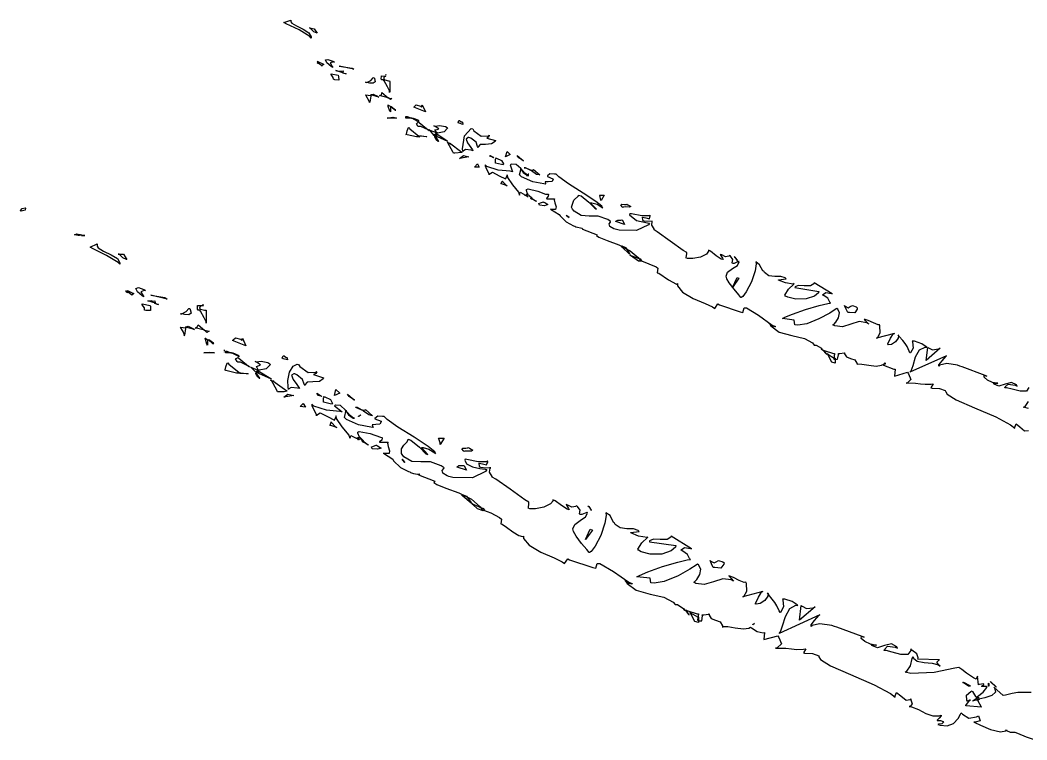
# Model space of a CAD drawing. Extents: x 51 to 306, y 22 to 311.
# Drawn here: x 82.2 to 127.86, y 55.28 to 87.95 of the extents above; entities that cross this region are included whole.
import ezdxf

# ---------------------------------------------------------------- set-up
doc = ezdxf.new("R2010")
doc.units = 0
doc.header["$MEASUREMENT"] = 0

msp = doc.modelspace()

# ---------------------------------------------------------------- linework, layer by layer
at = {"color": 7}
for points in [[(94.4742, 87.8777), (94.5212, 87.817), (94.7265, 87.6833), (95.0376, 87.5344), (95.2969, 87.3718), (95.3946, 87.1926), (95.3904, 87.1361), (95.3368, 87.2077), (94.8531, 87.5026), (94.2619, 87.781), (94.1557, 87.8417), (94.4742, 87.9479), (94.4742, 87.8777)], [(95.5326, 87.5591), (95.673, 87.3485), (95.673, 87.3485), (95.5227, 87.4187), (95.3463, 87.5866), (95.3202, 87.5951), (95.5326, 87.5591)], [(95.709, 86.0076), (95.709, 86.0076), (95.6691, 85.9952), (95.7033, 86.0118), (95.709, 86.0076)], [(95.8854, 85.8654), (95.8674, 85.8834), (95.7171, 85.9991), (95.709, 86.0076), (95.709, 86.0076), (95.6814, 86.0697), (95.673, 86.0778), (95.7337, 86.0474), (95.9196, 85.9607), (95.9778, 85.9331), (95.9347, 85.9247), (95.8882, 85.882), (95.8854, 85.8654)], [(96.4487, 86.0418), (96.4036, 86.0531), (96.2547, 86.0118), (96.351, 85.8393), (96.3785, 85.7952), (96.3069, 85.8421), (96.1111, 86.009), (96.0438, 86.1441), (96.1595, 86.1674), (96.3799, 86.082), (96.4487, 86.0418)], [(97.2605, 85.761), (97.3307, 85.725), (96.6611, 85.8654), (97.2605, 85.761)], [(96.6251, 85.4424), (96.6417, 85.3916), (96.6516, 85.2234), (96.4653, 85.2413), (96.4145, 85.266), (96.4145, 85.266), (96.4008, 85.3504), (96.3083, 85.4728), (96.3083, 85.5126), (96.6251, 85.4424)], [(96.6971, 85.6188), (96.7285, 85.6354), (96.8456, 85.6506), (96.8375, 85.5747), (96.8375, 85.5486), (96.5207, 85.6548), (96.5549, 85.6463), (96.6872, 85.6368), (96.6971, 85.6188), (96.6971, 85.6188)], [(96.8375, 85.5486), (96.9779, 85.5126), (96.9518, 85.5045), (96.8375, 85.5377), (96.8375, 85.5486)], [(98.6716, 85.2318), (98.6014, 85.2318), (98.5781, 85.2646), (98.5834, 85.4135), (98.728, 85.4082), (98.7778, 85.4082), (98.7683, 85.3916), (98.6882, 85.3641), (98.6938, 85.284), (98.7076, 85.266), (98.7337, 85.2399), (98.8991, 85.1958), (98.9542, 85.1958), (98.9623, 85.1436), (98.9623, 84.7108), (98.9542, 84.6667), (98.9542, 84.7316), (98.866, 84.9231), (98.7062, 85.1877), (98.6716, 85.2318)], [(98.7778, 85.4784), (98.7806, 85.477), (98.7778, 85.4424), (98.7778, 85.4424), (98.7778, 85.4424), (98.782, 85.4742), (98.7778, 85.4784)], [(98.2486, 85.3362), (98.2719, 85.2964), (98.3065, 85.1503), (98.2126, 85.0858), (98.0391, 85.0939), (97.904, 85.1186), (97.8599, 85.1256), (97.9181, 85.12), (98.1068, 85.2054), (98.2073, 85.3295), (98.2486, 85.3362)], [(98.1082, 84.5263), (98.0983, 84.4998), (98.0542, 84.2257), (98.0362, 84.2077), (98.0447, 84.2352), (97.8778, 84.5344), (97.8599, 84.5605), (98.1082, 84.5263)], [(98.461, 84.4543), (98.1082, 84.5605), (98.1163, 84.5704), (98.2031, 84.588), (98.4017, 84.4959), (98.461, 84.4543)], [(98.6014, 84.6667), (98.884, 84.4201), (98.4952, 84.5263), (98.5132, 84.5206), (98.5876, 84.5577), (98.6014, 84.6406), (98.6014, 84.6667)], [(98.9901, 84.3499), (98.884, 84.4201), (99.0604, 84.3841), (98.9901, 84.3499)], [(98.884, 84.1015), (98.8921, 84.0934), (98.9803, 84.0412), (98.9901, 84.0313), (98.9901, 83.7847), (98.9623, 83.8207), (98.884, 84.0313), (98.884, 84.1015)], [(98.884, 84.1015), (98.884, 84.1015), (98.884, 84.1015), (98.884, 84.1015)], [(99.2367, 83.8549), (99.2269, 83.8648), (99.0244, 84.0052), (98.9901, 84.0313), (99.0244, 84.0052), (99.2269, 83.8648), (99.2367, 83.8549)], [(100.401, 83.9971), (100.435, 84.1015), (100.578, 83.7847), (100.048, 83.9971), (100.065, 84.0147), (100.157, 84.1029), (100.353, 84.0384), (100.401, 83.9971)], [(99.6957, 83.5723), (99.6957, 83.5723), (99.6957, 83.5723), (99.6957, 83.5723), (99.6957, 83.5723), (99.6957, 83.5723), (99.6957, 83.5723)], [(99.9423, 83.5021), (99.8802, 83.5021), (99.7409, 83.5021), (99.6957, 83.5021), (99.6957, 83.5201), (99.6957, 83.56), (99.6957, 83.5723), (99.756, 83.5723), (99.9243, 83.512), (99.9423, 83.5021)], [(99.271, 83.5021), (98.848, 83.5021), (99.0946, 83.5381), (99.271, 83.5021)], [(100.259, 83.3258), (100.232, 83.3438), (99.9684, 83.494), (99.9423, 83.5021), (100.021, 83.5021), (100.232, 83.4238), (100.259, 83.396), (100.268, 83.3878), (100.268, 83.3356), (100.259, 83.3258)], [(100.259, 83.1152), (100.229, 83.1328), (100.179, 83.2474), (100.25, 83.3176), (100.259, 83.3258), (100.303, 83.2997), (100.71, 82.9744), (100.754, 82.9388), (100.71, 82.9649), (100.371, 83.1152), (100.259, 83.1152)], [(100.965, 83.1494), (101.023, 83.1328), (101.224, 83.1688), (101.491, 83.1233), (101.564, 83.0792), (101.574, 83.0393), (101.424, 82.8724), (101.123, 82.8241), (101.071, 82.7966), (101.141, 82.7624), (101.572, 82.4713), (101.6, 82.4438), (100.965, 82.7264), (100.965, 82.7264), (100.991, 82.7539), (101.001, 82.7624), (101.028, 82.7624), (101.114, 82.7278), (101.085, 82.7828), (101.071, 82.7966), (101.053, 82.7966), (101.013, 82.7624), (101.001, 82.7624), (101.001, 82.7624), (100.995, 82.732), (101.001, 82.7264), (101.001, 82.7264), (101.001, 82.7003), (101.001, 82.6904), (100.983, 82.7183), (100.78, 82.9469), (100.754, 82.973), (100.78, 82.9564), (101.071, 82.8421), (101.107, 82.8326), (101.074, 82.8587), (101.005, 82.9716), (101.114, 82.991), (101.184, 83.0118), (101.021, 83.1204), (100.965, 83.1494)], [(102.059, 83.2915), (102.093, 83.396), (102.128, 83.396), (102.208, 83.3258), (102.235, 83.3258), (102.254, 83.3106), (102.279, 83.2171), (102.103, 83.2651), (102.059, 83.2915)], [(99.8361, 83.0792), (99.8707, 83.0185), (100.285, 82.6742), (100.329, 82.6562), (100.171, 82.6562), (99.7479, 82.7359), (99.6957, 82.7624), (99.7162, 82.7663), (99.7521, 82.9208), (99.8086, 83.0749), (99.8361, 83.0792)], [(100.329, 82.6904), (100.408, 82.6904), (100.63, 82.6657), (100.648, 82.6562), (100.62, 82.6477), (100.356, 82.6823), (100.329, 82.6904)], [(101.001, 82.6904), (101.017, 82.6742), (101.159, 82.4713), (101.177, 82.4438), (101.16, 82.4371), (101.061, 82.5154), (101.001, 82.6477), (101.001, 82.6904)], [(102.729, 83.009), (102.773, 82.9208), (103.112, 82.6837), (103.434, 82.6918), (103.47, 82.7264), (103.478, 82.714), (103.443, 82.6301), (103.364, 82.5969), (103.364, 82.586), (103.753, 82.4798), (103.739, 82.4329), (103.58, 82.3267), (103.31, 82.3087), (103.066, 82.2964), (102.971, 82.193), (102.975, 82.1612), (102.939, 82.2152), (102.883, 82.4054), (102.642, 82.586), (102.552, 82.6202), (102.52, 82.6202), (102.425, 82.5472), (102.494, 82.3736), (102.636, 82.1739), (102.719, 82.0568), (102.729, 82.0208), (102.649, 82.0455), (102.394, 82.0706), (102.288, 82.0028), (102.27, 81.9848), (102.26, 82.1009), (102.354, 82.6961), (102.653, 83.0241), (102.729, 83.009)], [(101.67, 82.3736), (102.235, 81.9506), (102.225, 81.9422), (101.907, 81.9065), (101.847, 81.9146), (101.819, 81.9767), (101.59, 82.375), (101.564, 82.4096), (101.706, 82.3376), (101.67, 82.3736)], [(102.552, 81.7383), (102.129, 81.6681), (102.306, 81.8085), (102.552, 81.7383)], [(103.504, 81.8085), (103.522, 81.8003), (103.663, 81.7136), (103.681, 81.704), (103.655, 81.7217), (103.527, 81.7563), (103.5, 81.806), (103.504, 81.8085)], [(104.282, 81.9848), (104.422, 81.8444), (104.21, 81.7383), (104.282, 81.9848)], [(104.739, 81.8085), (105.022, 81.5619), (104.811, 81.704), (104.739, 81.8085)], [(103.011, 81.2793), (102.799, 81.2793), (102.941, 81.4215), (103.011, 81.2793)], [(103.787, 81.6681), (103.787, 81.6681), (103.753, 81.6956), (103.753, 81.704), (103.805, 81.6776), (104.033, 81.5717), (104.118, 81.4201), (104.105, 81.3855), (104.033, 81.3954), (103.761, 81.4613), (103.758, 81.6391), (103.787, 81.6681)], [(105.34, 81.1389), (105.312, 81.1484), (105.121, 81.2451), (105.058, 81.2451), (105.128, 81.2451), (105.322, 81.1569), (105.34, 81.1389)], [(105.268, 80.9625), (105.259, 80.9544), (105.172, 80.9018), (105.164, 80.8923), (105.19, 80.8923), (105.259, 80.9544), (105.268, 80.9625)], [(105.34, 81.1389), (105.374, 81.1389), (105.471, 81.1583), (105.481, 81.1749), (105.763, 80.9265), (105.76, 80.9198), (105.617, 80.9417), (105.392, 81.1043), (105.34, 81.1389)], [(104.069, 80.6457), (104.078, 80.6277), (104.246, 80.4513), (104.282, 80.4333), (103.999, 80.5395), (104.016, 80.5395), (104.06, 80.6372), (104.069, 80.6457)], [(105.128, 80.0104), (105.136, 80.0019), (105.209, 79.9402), (105.234, 79.9402), (105.205, 79.9469), (105.128, 80.0104), (105.128, 80.0104)], [(105.41, 79.8682), (105.392, 79.8781), (105.277, 80.0019), (105.268, 80.0104), (105.286, 79.9938), (105.4, 79.8781), (105.41, 79.8682)], [(108.479, 80.0104), (108.692, 80.0104), (108.549, 79.7638), (108.54, 79.7814), (108.496, 79.9842), (108.479, 80.0104)], [(105.41, 79.834), (105.392, 79.834), (105.343, 79.8615), (105.394, 79.8421), (105.41, 79.834)], [(105.41, 79.834), (105.41, 79.8682), (105.427, 79.852), (105.603, 79.7373), (105.621, 79.7278), (105.595, 79.7373), (105.418, 79.8255), (105.41, 79.834)], [(105.727, 79.6216), (105.727, 79.6216), (105.806, 79.6576), (105.932, 79.7017), (105.94, 79.6918), (105.99, 79.6742), (106.128, 79.5736), (105.978, 79.5253), (105.755, 79.5443), (105.723, 79.6188), (105.727, 79.6216)], [(109.538, 79.4452), (109.507, 79.4713), (109.436, 79.5666), (109.493, 79.5955), (109.616, 79.586), (109.696, 79.5789), (109.714, 79.5874), (109.759, 79.5666), (109.889, 79.4865), (109.824, 79.4632), (109.659, 79.4674), (109.554, 79.4632), (109.538, 79.4452)], [(82.4438, 79.411), (82.4438, 79.411), (82.4258, 79.3186), (82.2385, 79.2812), (82.1972, 79.3048), (82.2205, 79.3048), (82.2935, 79.3972), (82.4258, 79.4286), (82.4438, 79.411)], [(106.962, 79.0924), (106.962, 79.0924), (106.962, 79.0924), (106.962, 79.0924), (106.994, 79.0663), (107.094, 78.9876), (106.995, 79.0677), (106.962, 79.0924)], [(109.608, 78.6694), (109.221, 78.8098), (109.221, 78.8264), (109.303, 78.8734), (109.44, 78.8734), (109.467, 78.8818), (109.511, 78.8638), (109.613, 78.6737), (109.608, 78.6694)], [(84.9133, 78.2105), (84.9298, 78.2105), (84.9739, 78.1858), (84.9835, 78.1763), (85.0015, 78.1763), (85.0417, 78.1763), (85.0554, 78.1763), (85.0717, 78.1763), (85.1256, 78.1763), (85.1256, 78.1763), (85.1256, 78.1763), (85.0717, 78.1763), (85.0554, 78.1763), (85.0554, 78.1763), (84.9298, 78.2024), (84.9133, 78.2105), (84.9133, 78.2024), (84.879, 78.1763), (84.879, 78.1763), (84.8251, 78.1763), (84.6667, 78.2105), (84.6667, 78.2105), (84.7729, 78.2465), (84.7729, 78.2465), (84.8953, 78.2204), (84.9133, 78.2105)], [(85.689, 77.6813), (85.743, 77.6153), (85.973, 77.4665), (86.3191, 77.3024), (86.6069, 77.126), (86.7174, 76.9317), (86.7131, 76.8696), (86.651, 76.9415), (86.1219, 77.2721), (85.4865, 77.585), (85.3722, 77.6471), (85.689, 77.7875), (85.689, 77.6813)], [(109.467, 77.6813), (109.491, 77.6993), (109.66, 77.6249), (109.819, 77.3825), (109.854, 77.3285), (109.819, 77.3465), (109.502, 77.6372), (109.467, 77.6813)], [(86.8895, 77.3285), (87.0299, 77.0819), (87.026, 77.0777), (86.862, 77.1659), (86.6965, 77.3285), (86.6429, 77.3285), (86.8895, 77.3285)], [(109.854, 77.2943), (109.889, 77.2679), (110.278, 77.1275), (110.313, 77.1179), (110.322, 77.1095), (110.374, 77.0213), (110.383, 77.0117), (110.251, 77.0117), (109.881, 77.2597), (109.854, 77.2943)], [(114.723, 77.0117), (114.723, 77.0654), (114.609, 77.1962), (114.583, 77.2223), (114.617, 77.1962), (114.731, 77.0297), (114.723, 77.0117)], [(114.793, 76.236), (114.512, 75.8112), (114.723, 76.2702), (114.793, 76.236)], [(87.8777, 75.6708), (87.8293, 75.6804), (87.6695, 75.6225), (87.7796, 75.4324), (87.8057, 75.3883), (87.7288, 75.4352), (87.5192, 75.6116), (87.4448, 75.7686), (87.5676, 75.8059), (87.8057, 75.7149), (87.8777, 75.6708)], [(87.0659, 75.6348), (87.0701, 75.6197), (87.0645, 75.5661), (87.0119, 75.6102), (86.9858, 75.6652), (87.0479, 75.6476), (87.0659, 75.6348)], [(87.2765, 75.4585), (87.2504, 75.4765), (87.1086, 75.5922), (87.1001, 75.6006), (87.1001, 75.6186), (87.074, 75.6627), (87.0659, 75.6708), (87.1238, 75.6419), (87.3054, 75.5594), (87.3552, 75.5385), (87.3125, 75.5315), (87.2765, 75.4779), (87.2765, 75.4585)], [(88.7596, 75.354), (88.864, 75.2821), (88.1242, 75.4585), (88.7596, 75.354)], [(88.0883, 75.0013), (88.1048, 74.9487), (88.1091, 74.7628), (87.8995, 74.7642), (87.8417, 74.7889), (87.8417, 74.7889), (87.8403, 74.8908), (87.7355, 75.0274), (87.7355, 75.0715), (88.0883, 75.0013)], [(88.1585, 75.1777), (88.1916, 75.1939), (88.313, 75.208), (88.3253, 75.1237), (88.3348, 75.1057), (87.9821, 75.2119), (88.0237, 75.2119), (88.1503, 75.2217), (88.1627, 75.1815), (88.1585, 75.1777)], [(88.3006, 75.1057), (88.477, 75.0355), (88.4329, 75.0355), (88.3006, 75.0895), (88.3006, 75.1057)], [(90.3471, 74.7889), (90.2751, 74.7889), (90.2462, 74.8273), (90.2451, 75.0013), (90.3993, 75.0013), (90.4515, 75.0013), (90.442, 74.9833), (90.3594, 74.9572), (90.3372, 74.8771), (90.3471, 74.8591), (90.3813, 74.833), (90.5662, 74.7889), (90.6279, 74.7889), (90.6364, 74.7282), (90.6364, 74.2336), (90.6279, 74.1895), (90.6279, 74.2516), (90.5397, 74.4361), (90.3813, 74.7367), (90.3471, 74.7889)], [(90.4875, 75.0355), (90.4956, 75.0274), (90.4889, 74.9653), (90.4875, 74.9653), (90.4875, 74.9833), (90.4875, 75.0231), (90.4875, 75.0355)], [(119.732, 74.6827), (119.732, 74.6827), (119.662, 74.8288), (119.587, 74.9999), (119.592, 75.0013), (119.625, 74.9681), (119.759, 74.8951), (119.847, 74.9487), (119.949, 75.0013), (120.113, 74.9307), (120.157, 74.8951), (120.157, 74.8358), (120.063, 74.6566), (119.815, 74.6827), (119.732, 74.6827)], [(89.8881, 74.8591), (89.9156, 74.8122), (89.9555, 74.6428), (89.8483, 74.5779), (89.6539, 74.5917), (89.5117, 74.6125), (89.4652, 74.6125), (89.5297, 74.6125), (89.7283, 74.724), (89.844, 74.8524), (89.8881, 74.8591)], [(89.7117, 73.9771), (89.7019, 73.951), (89.6578, 73.6424), (89.6415, 73.6244), (89.6497, 73.6519), (89.5918, 73.8188), (89.4814, 73.987), (89.4652, 74.0131), (89.7117, 73.9771)], [(90.0987, 73.9069), (89.7117, 74.0131), (89.7199, 74.0311), (89.8123, 74.053), (90.0314, 73.9496), (90.0987, 73.9069)], [(90.2751, 74.1193), (90.5577, 73.871), (90.1347, 73.9771), (90.1527, 73.9719), (90.231, 74.0227), (90.2656, 74.1109), (90.2751, 74.1193)], [(90.6639, 73.7665), (90.5577, 73.871), (90.7701, 73.8367), (90.6639, 73.7665)], [(90.5937, 73.5182), (90.6018, 73.5101), (90.6748, 73.448), (90.6999, 73.448), (90.6999, 73.2014), (90.6639, 73.2374), (90.5937, 73.5182), (90.5937, 73.5182)], [(90.5937, 73.5182), (90.5937, 73.5182), (90.5937, 73.5182), (90.5937, 73.5182), (90.5937, 73.5182), (90.5937, 73.5182), (90.5937, 73.5182)], [(92.2514, 73.4138), (92.2874, 73.5182), (92.4278, 73.1654), (91.8284, 73.4138), (91.8545, 73.4314), (91.973, 73.5334), (92.1964, 73.4617), (92.2514, 73.4138)], [(90.9807, 73.2716), (90.9712, 73.2815), (90.7602, 73.4314), (90.7341, 73.448), (90.7602, 73.4219), (90.9257, 73.2716), (90.9807, 73.2716)], [(123.931, 73.061), (123.296, 72.4958), (123.366, 73.0952), (123.401, 73.0691), (123.583, 72.9851), (123.851, 73.0264), (123.931, 73.061)], [(91.0167, 72.8486), (90.5235, 72.8486), (90.8043, 72.8846), (91.0167, 72.8486)], [(91.4756, 72.9548), (91.4396, 72.9548), (91.4396, 72.9548), (91.4756, 72.9548), (91.4756, 72.9548)], [(91.4396, 72.8486), (91.4396, 72.8486), (91.4396, 72.8486), (91.4396, 72.8486), (91.4396, 72.8486), (91.4396, 72.8486), (91.4396, 72.8486)], [(91.7582, 72.8486), (91.6961, 72.8486), (91.5554, 72.8486), (91.5099, 72.8486), (91.5099, 72.8666), (91.5099, 72.9188), (91.5099, 72.9188), (91.5719, 72.9188), (91.7303, 72.8581), (91.7582, 72.8486)], [(92.111, 72.6722), (92.0831, 72.6902), (91.7843, 72.8405), (91.7582, 72.8486), (91.8464, 72.8486), (92.0831, 72.7438), (92.111, 72.7082), (92.111, 72.7082), (92.111, 72.6722), (92.111, 72.6722)], [(92.075, 72.4256), (92.039, 72.4489), (91.9688, 72.5717), (92.057, 72.6281), (92.075, 72.6362), (92.1191, 72.6101), (92.5601, 72.2492), (92.6042, 72.2133), (92.5601, 72.2492), (92.1964, 72.4256), (92.075, 72.4256)], [(94.0855, 72.602), (94.1215, 72.7082), (94.1656, 72.7082), (94.2647, 72.6362), (94.2979, 72.6362), (94.3144, 72.6239), (94.324, 72.5276), (94.1296, 72.5759), (94.0855, 72.602)], [(119.169, 72.3896), (119.167, 72.3858), (119.018, 72.4172), (118.85, 72.7424), (118.816, 72.8126), (118.832, 72.7865), (119.125, 72.6115), (119.169, 72.602), (119.169, 72.3896)], [(91.616, 72.3896), (91.6601, 72.329), (92.1272, 71.9487), (92.1812, 71.9307), (92.0048, 71.9307), (91.5278, 72.0467), (91.4756, 72.0729), (91.4894, 72.0729), (91.5321, 72.2189), (91.5885, 72.3858), (91.616, 72.3896)], [(92.8508, 72.4598), (92.9157, 72.4447), (93.1319, 72.474), (93.4364, 72.4048), (93.5221, 72.3554), (93.5316, 72.3071), (93.3619, 72.1169), (93.0451, 72.0644), (92.9929, 72.0369), (93.0712, 71.9928), (93.5648, 71.676), (93.5923, 71.6499), (92.8867, 71.9667), (92.8867, 71.9667), (92.921, 71.9942), (92.921, 72.0027), (92.9527, 72.0027), (93.0494, 71.9681), (93.0092, 72.0245), (92.9929, 72.0369), (92.9749, 72.0369), (92.921, 72.0027), (92.921, 72.0027), (92.921, 72.0027), (92.9171, 71.9723), (92.921, 71.9667), (92.921, 71.9667), (92.921, 71.9406), (92.921, 71.9307), (92.9033, 71.9586), (92.6663, 72.1967), (92.6401, 72.2133), (92.6663, 72.1967), (92.9831, 72.0549), (93.0271, 72.0369), (92.9887, 72.0757), (92.9143, 72.2327), (93.0314, 72.2753), (93.1016, 72.3057), (92.9157, 72.427), (92.8508, 72.4598)], [(94.827, 72.3194), (94.8792, 72.2231), (95.2581, 71.9624), (95.6028, 71.9681), (95.6388, 72.0027), (95.6469, 71.9899), (95.607, 71.906), (95.5051, 71.8704), (95.4966, 71.8605), (95.9556, 71.7201), (95.9418, 71.6703), (95.7721, 71.5518), (95.4786, 71.5313), (95.2115, 71.5176), (95.1054, 71.4015), (95.1096, 71.3673), (95.0736, 71.4209), (95.0115, 71.6319), (94.7498, 71.8538), (94.6506, 71.8965), (94.6161, 71.8993), (94.5085, 71.8316), (94.5829, 71.64), (94.7431, 71.41), (94.8436, 71.2692), (94.8612, 71.2251), (94.773, 71.2502), (94.4947, 71.2749), (94.3846, 71.2089), (94.3681, 71.1909), (94.3472, 71.2872), (94.3391, 71.5864), (94.4107, 71.9667), (94.5762, 72.2422), (94.7692, 72.3304), (94.827, 72.3194)], [(121.356, 72.3194), (121.372, 72.3194), (121.416, 72.3815), (121.426, 72.3896), (121.426, 72.3745), (121.43, 72.329), (121.371, 72.3152), (121.356, 72.3194)], [(92.1812, 71.9307), (92.2694, 71.9307), (92.5064, 71.906), (92.534, 71.8965), (92.4458, 71.8965), (92.2073, 71.9226), (92.1812, 71.9307)], [(92.8867, 71.9307), (92.9033, 71.9145), (93.0533, 71.7021), (93.0631, 71.6841), (93.0603, 71.6827), (92.9735, 71.7557), (92.8949, 71.9046), (92.8867, 71.9307)], [(93.6625, 71.5779), (94.2979, 71.1207), (94.288, 71.1122), (94.1779, 71.0766), (93.9451, 71.0766), (93.8749, 71.0847), (93.847, 71.1563), (93.5909, 71.5878), (93.5563, 71.6139), (93.6985, 71.5437), (93.6625, 71.5779)], [(94.6146, 70.9083), (94.1557, 70.8381), (94.3321, 70.9785), (94.6146, 70.9083)], [(95.673, 71.0145), (95.6896, 71.0061), (95.8674, 70.8822), (95.8854, 70.8723), (95.8494, 70.8822), (95.6991, 70.9179), (95.6635, 71.0022), (95.673, 71.0145)], [(95.9915, 70.8381), (95.9915, 70.8381), (95.9556, 70.8642), (95.9556, 70.8723), (96.0162, 70.8462), (96.2808, 70.7238), (96.362, 70.5513), (96.3443, 70.5196), (96.2642, 70.5294), (95.9541, 70.6134), (95.9584, 70.8106), (95.9915, 70.8381)], [(96.5207, 71.1909), (96.6971, 71.0145), (96.4487, 70.9083), (96.5207, 71.1909)], [(97.0499, 70.9785), (97.3667, 70.696), (97.1201, 70.8723), (97.0499, 70.9785)], [(95.1438, 70.3792), (94.8972, 70.4152), (95.0376, 70.5556), (95.1438, 70.3792)], [(97.7194, 70.2388), (97.6919, 70.2483), (97.4189, 70.3711), (97.4026, 70.3792), (97.481, 70.3792), (97.6919, 70.2564), (97.7194, 70.2388)], [(97.6492, 70.0264), (97.6394, 70.0183), (97.5663, 69.9562), (97.5431, 69.9562), (97.5512, 69.9657), (97.6394, 70.0183), (97.6492, 70.0264)], [(97.7194, 70.2388), (97.754, 70.2388), (97.8599, 70.2649), (97.8599, 70.273), (98.1784, 69.9904), (98.1742, 69.9837), (98.0144, 70.0359), (97.7717, 70.2042), (97.7194, 70.2388)], [(96.3083, 69.7096), (96.3249, 69.6916), (96.5108, 69.4792), (96.5549, 69.4612), (96.2381, 69.5674), (96.2547, 69.5674), (96.2988, 69.7011), (96.3083, 69.7096)], [(97.4729, 69.004), (97.481, 68.9956), (97.5692, 68.9074), (97.579, 68.8979), (97.5473, 68.906), (97.47, 69.0012), (97.4729, 69.004)], [(97.7554, 68.8277), (97.7374, 68.8453), (97.6217, 68.986), (97.6133, 69.004), (97.6394, 68.986), (97.7554, 68.8675), (97.7554, 68.8277)], [(101.177, 68.9681), (101.424, 68.9681), (101.247, 68.6855), (101.247, 68.7571), (101.194, 68.9419), (101.177, 68.9681)], [(97.7896, 68.7917), (97.7692, 68.7917), (97.7099, 68.8192), (97.7706, 68.7998), (97.7896, 68.7917)], [(97.7896, 68.7917), (97.7896, 68.8277), (97.8062, 68.8097), (97.984, 68.6689), (98.002, 68.6513), (97.9745, 68.6689), (97.7981, 68.7836), (97.7896, 68.7917)], [(98.1424, 68.5793), (98.1424, 68.5793), (98.2211, 68.6153), (98.3477, 68.6608), (98.3548, 68.6513), (98.4112, 68.6333), (98.5682, 68.5257), (98.407, 68.4706), (98.1646, 68.4872), (98.1343, 68.5754), (98.1424, 68.5793)], [(102.342, 68.3687), (102.308, 68.3948), (102.224, 68.4911), (102.282, 68.5229), (102.415, 68.5229), (102.501, 68.5299), (102.518, 68.5451), (102.572, 68.52), (102.727, 68.4237), (102.666, 68.3906), (102.488, 68.392), (102.368, 68.3867), (102.342, 68.3687)], [(99.5193, 68.0159), (99.5497, 67.9799), (99.6502, 67.8713), (99.5521, 67.9813), (99.5193, 68.0159)], [(102.446, 67.521), (102.023, 67.6631), (102.019, 67.6755), (102.097, 67.739), (102.253, 67.7333), (102.306, 67.7333), (102.34, 67.7168), (102.446, 67.521), (102.446, 67.521)], [(102.235, 66.3924), (102.253, 66.4118), (102.438, 66.3455), (102.64, 66.0672), (102.694, 66.0054), (102.658, 66.0315), (102.279, 66.3483), (102.235, 66.3924)], [(102.694, 66.0054), (102.738, 65.979), (103.152, 65.8026), (103.188, 65.7931), (103.196, 65.7849), (103.258, 65.7119), (103.258, 65.6869), (103.196, 65.6788), (102.935, 65.7684), (102.729, 65.9613), (102.694, 66.0054)], [(105.481, 66.1098), (105.481, 66.1098), (105.481, 66.1098), (105.481, 66.1098), (105.481, 66.1098), (105.481, 66.1098), (105.481, 66.1098)], [(108.09, 65.6869), (108.09, 65.7408), (107.967, 65.8827), (107.95, 65.8992), (107.985, 65.8731), (108.099, 65.7049), (108.09, 65.6869)], [(108.162, 64.8049), (107.844, 64.3819), (108.056, 64.8409), (108.162, 64.8049)], [(113.63, 63.1112), (113.63, 63.1112), (113.558, 63.2714), (113.488, 63.4298), (113.488, 63.4298), (113.526, 63.3924), (113.672, 63.3099), (113.765, 63.3635), (113.88, 63.4256), (114.07, 63.3607), (114.124, 63.3236), (114.117, 63.2587), (113.982, 63.0728), (113.709, 63.1031), (113.63, 63.1112)], [(118.251, 61.3131), (117.545, 60.7138), (117.615, 61.3833), (117.66, 61.3488), (117.866, 61.2429), (118.163, 61.2786), (118.251, 61.3131)], [(112.959, 60.6076), (112.958, 60.6062), (112.805, 60.6517), (112.616, 60.996), (112.572, 61.0665), (112.598, 61.0401), (112.915, 60.8637), (112.959, 60.8542), (112.959, 60.6076)], [(115.429, 60.5014), (115.437, 60.5109), (115.489, 60.5635), (115.499, 60.5716), (115.489, 60.5635), (115.434, 60.4986), (115.429, 60.5014)], [(124.954, 57.8915), (124.98, 57.9011), (125.279, 57.7508), (125.306, 57.7152), (125.218, 57.7152), (124.988, 57.8651), (124.954, 57.8915)], [(126.118, 57.8556), (126.135, 57.839), (126.133, 57.7233), (126.118, 57.7152), (126.126, 57.7247), (126.126, 57.839), (126.118, 57.8556)], [(126.471, 57.6792), (126.188, 57.9258), (126.223, 57.9092), (126.453, 57.6972), (126.471, 57.6792)], [(125.659, 57.2202), (125.659, 57.1941), (125.695, 57.1348), (125.695, 57.114), (125.668, 57.1059), (125.429, 57.0537), (125.413, 57.0438), (125.429, 57.0618), (125.632, 57.2036), (125.659, 57.2202)]]:
    msp.add_lwpolyline(points, close=True, dxfattribs=at)
for points in [[(127.952, 71.2777), (127.835, 71.1122), (127.55, 71.1122), (127.193, 71.2033), (126.942, 71.2611), (126.86, 71.2611), (126.868, 71.2971), (127.008, 71.4294), (127.332, 71.3811), (127.423, 71.3313), (127.385, 71.392), (127.163, 71.5038), (126.876, 71.4294), (126.589, 71.3422), (126.369, 71.4223), (126.33, 71.4735), (126.357, 71.465), (126.523, 71.4555), (126.541, 71.4735), (126.483, 71.4664), (126.303, 71.5038), (126.068, 71.6097), (125.921, 71.7367), (125.929, 71.822), (125.942, 71.8263), (126.048, 71.7903), (125.968, 71.8263), (124.918, 72.2147), (124.813, 72.2492), (124.707, 72.2849), (124.23, 72.3692), (123.895, 72.2933), (123.861, 72.2492), (123.861, 72.3071), (124.01, 72.4793), (124.196, 72.6997), (124.214, 72.7082), (122.554, 71.9667), (122.607, 72.0273), (122.695, 72.2725), (122.811, 72.6641), (122.991, 72.989), (123.25, 73.1051), (123.332, 73.0952), (123.296, 73.1227), (123.088, 73.2635), (122.757, 73.3697), (122.66, 73.3778), (122.677, 73.3517), (122.699, 73.061), (122.578, 72.8444), (122.554, 72.8486), (122.525, 72.9202), (122.432, 73.1298), (122.342, 73.2677), (122.227, 73.4), (122.072, 73.594), (122.025, 73.6604), (122.042, 73.6381), (122.023, 73.5157), (121.897, 73.3432), (121.713, 73.2247), (121.564, 73.2166), (121.532, 73.2374), (121.549, 73.255), (121.677, 73.5115), (121.805, 73.7306), (121.849, 73.7306), (121.039, 73.5182), (121.083, 73.5281), (121.201, 73.7528), (121.196, 74.0668), (121.179, 74.1193), (121.179, 74.1193), (121.108, 74.1137), (120.905, 74.2033), (120.662, 74.3133), (120.521, 74.3659), (120.474, 74.3659), (120.686, 74.1535), (120.595, 74.21), (120.253, 74.264), (119.874, 74.1507), (119.494, 74.0311), (119.154, 74.0696), (119.063, 74.1193), (119.097, 74.137), (119.193, 74.235), (119.321, 74.4375), (119.364, 74.6647), (119.283, 74.8302), (119.239, 74.8591), (119.167, 74.815), (118.915, 74.6552), (118.431, 74.3839), (117.875, 74.1659), (117.464, 74.0999), (117.335, 74.1193), (117.299, 74.3299), (116.769, 74.4001), (116.878, 74.4594), (117.224, 74.6054), (117.824, 74.8206), (118.441, 75.0013), (118.825, 75.0905), (118.956, 75.1057), (118.916, 75.1526), (118.832, 75.3237), (118.664, 75.4352), (118.604, 75.4585), (118.597, 75.4779), (118.736, 75.5883), (118.991, 75.54), (119.027, 75.5304), (118.217, 76.0236), (118.201, 75.9823), (118.043, 75.8927), (117.762, 75.8927), (117.486, 75.9051), (117.343, 75.843), (117.335, 75.8112), (118.427, 75.6348), (118.407, 75.5731), (118.229, 75.4242), (117.854, 75.2919), (117.385, 75.2796), (117.017, 75.3678), (116.91, 75.4242), (116.885, 75.4655), (117.051, 75.7329), (117.289, 75.9615), (117.299, 75.9876), (117.263, 75.9714), (116.906, 76.0236), (116.601, 76.1478), (116.593, 76.164), (116.946, 76.2), (116.902, 76.2441), (116.706, 76.3104), (116.433, 76.3104), (116.162, 76.3446), (115.962, 76.4893), (115.923, 76.5528), (115.888, 76.5708), (115.732, 76.8449), (115.571, 76.9758), (115.571, 76.9758), (115.586, 76.8794), (115.535, 76.5694), (115.366, 76.0734), (115.132, 75.6225), (114.97, 75.3981), (114.899, 75.354), (114.89, 75.3636), (114.789, 75.4779), (114.577, 75.7329), (114.358, 76.0293), (114.246, 76.2095), (114.23, 76.2702), (114.216, 76.3214), (114.288, 76.5059), (114.511, 76.6685), (114.734, 76.8174), (114.806, 76.9729), (114.793, 77.0117), (114.784, 76.9952), (114.58, 76.9056), (114.512, 76.9056), (114.492, 76.9331), (114.52, 77.0819), (114.417, 77.2375), (114.37, 77.2583), (114.344, 77.2294), (114.187, 77.2072), (114.017, 77.2901), (113.953, 77.3134), (114.052, 77.1384), (114.088, 77.0819), (114.001, 77.0999), (113.765, 77.2541), (113.513, 77.4622), (113.418, 77.5049), (113.424, 77.4665), (113.323, 77.3314), (113.052, 77.1962), (112.708, 77.1289), (112.469, 77.1303), (112.396, 77.1521), (112.412, 77.1701), (112.43, 77.3423), (112.43, 77.3987), (112.27, 77.4869), (111.675, 77.9117), (111.097, 78.3347), (110.949, 78.4229), (110.949, 78.4779), (110.847, 78.6433), (110.863, 78.8074), (110.878, 78.8098), (110.878, 78.8098), (110.5, 78.8197), (110.455, 78.8458), (110.437, 78.8804), (110.429, 79.0042), (110.574, 78.97), (110.736, 78.9354), (110.78, 79.0582), (110.772, 79.0924), (110.745, 79.0582), (110.392, 79.0621), (109.933, 79.1545), (109.854, 79.1626), (109.841, 79.109), (110.149, 78.8596), (110.657, 78.7495), (110.736, 78.7396), (110.692, 78.6515), (110.159, 78.4006), (109.361, 78.413), (109.185, 78.4571), (109.12, 78.4793), (108.942, 78.5869), (108.919, 78.6998), (108.975, 78.7799), (108.972, 78.8098), (108.972, 78.8098), (108.849, 78.8942), (108.414, 79.0526), (108.002, 79.054), (107.643, 79.0744), (107.323, 79.2826), (107.244, 79.375), (107.208, 79.4523), (107.305, 79.7733), (107.517, 79.9663), (107.527, 80.0104), (107.641, 79.9758), (107.998, 79.6932), (108.267, 79.411), (108.339, 79.375), (108.056, 79.6576), (108.133, 79.6576), (108.365, 79.5874), (108.593, 79.4466), (108.62, 79.411), (108.584, 79.4992), (108.314, 79.7183), (107.734, 80.0943), (107.067, 80.5173), (106.628, 80.8373), (106.503, 80.9625), (106.434, 80.9625), (106.229, 80.9763), (106.11, 80.88), (106.116, 80.8563), (106.363, 80.7501), (106.371, 80.7283), (106.323, 80.6291), (106.15, 80.6154), (106.004, 80.6069), (106.028, 80.5215), (106.046, 80.5035), (105.948, 80.5215), (105.445, 80.6097), (104.942, 80.8383), (104.845, 80.9265), (104.915, 81.2091), (104.906, 81.1925), (105.012, 81.0246), (105.204, 80.8923), (105.268, 80.8923), (105.223, 80.8923), (105.091, 80.9995), (104.912, 81.219), (104.698, 81.3992), (104.477, 81.4144), (104.422, 81.3855), (104.528, 81.0687), (104.528, 81.0687), (104.43, 81.0867), (103.884, 81.1347), (103.372, 81.3072), (103.294, 81.3855), (103.294, 81.3361), (103.354, 81.183), (103.459, 80.9942), (103.47, 80.9265), (103.47, 80.9583), (103.616, 81.0521), (103.928, 80.8881), (104.214, 80.7434), (104.29, 80.8881), (104.282, 80.9265), (104.298, 80.8069), (104.523, 80.4693), (104.801, 80.1342), (104.845, 80.0104), (104.854, 80.0379), (104.876, 80.1426), (105.045, 80.0516), (105.092, 80.0104), (105.118, 80.0104), (105.178, 80.0446), (105.198, 80.0446), (105.198, 80.0446), (105.224, 80.0199), (105.234, 80.0104), (105.234, 80.0104), (105.234, 80.0365), (105.234, 80.0446), (105.234, 80.0446), (105.234, 80.0446), (105.234, 80.0446), (105.216, 80.0626), (105.164, 80.2086), (105.164, 80.2569), (105.234, 80.2845), (105.683, 80.191), (106.033, 80.0446), (106.15, 80.0446), (106.161, 80.0365), (106.154, 79.9539), (106.072, 79.853), (106.08, 79.834), (106.433, 79.834), (106.419, 79.7952), (106.444, 79.6533), (106.503, 79.4727), (106.482, 79.3584), (106.309, 79.3598), (106.256, 79.375), (106.645, 79.1284), (106.689, 79.0677), (106.97, 78.7975), (107.289, 78.6172), (107.351, 78.5992), (107.395, 78.5647), (107.685, 78.5026), (107.703, 78.4571), (107.703, 78.4571), (108.373, 78.2105), (108.339, 78.1763), (108.45, 78.1043), (108.825, 77.9406), (109.352, 77.7434), (109.866, 77.4816), (110.224, 77.1715), (110.313, 77.046), (110.374, 77.0297), (111.045, 76.7472), (111.125, 76.6932), (111.089, 76.4826), (111.168, 76.4565), (111.601, 76.1573), (111.963, 75.9615), (112.007, 75.9876), (112.018, 75.8871), (112.241, 75.6035), (112.721, 75.3181), (113.266, 75.0866), (113.604, 74.9321), (113.701, 74.8591), (113.841, 75.0715), (113.92, 75.0274), (114.855, 74.7102), (114.97, 74.6827), (115.042, 74.8951), (115.146, 74.8866), (115.693, 74.5518), (116.31, 74.1094), (116.453, 74.0473), (116.435, 74.0311), (116.31, 74.053), (116.187, 74.1634), (116.17, 74.1895), (116.242, 74.0682), (116.618, 73.7926), (117.192, 73.63), (117.767, 73.5005), (118.138, 73.3033), (118.217, 73.2014), (118.305, 73.2014), (118.551, 73.0525), (118.569, 73.025), (118.533, 73.025), (118.533, 73.025), (118.586, 72.989), (118.604, 72.989), (118.612, 72.9728), (118.762, 72.7964), (118.78, 72.7784), (118.77, 72.7964), (118.656, 72.9463), (118.64, 72.9548), (118.666, 72.9463), (119.089, 72.8225), (119.133, 72.8126), (119.098, 72.566), (119.133, 72.566), (119.151, 72.548), (119.273, 72.5579), (119.309, 72.7495), (119.309, 72.8126), (119.379, 72.8126), (119.574, 72.8405), (119.592, 72.8486), (119.592, 72.8031), (119.674, 72.6627), (119.86, 72.5978), (120.052, 72.5262), (120.151, 72.3731), (120.157, 72.3194), (120.197, 72.3441), (120.367, 72.3346), (120.685, 72.281), (121.029, 72.245), (121.26, 72.281), (121.32, 72.3194), (121.364, 72.2849), (121.831, 72.099), (121.885, 72.1071), (121.849, 71.7903), (122.45, 71.9667), (122.494, 71.8965), (122.598, 71.6414), (122.439, 71.4872), (122.378, 71.4735), (122.484, 71.4788), (122.804, 71.4735), (123.035, 71.4431), (123.246, 71.4195), (123.522, 71.4294), (123.613, 71.4375), (123.508, 71.2611), (123.56, 71.2445), (123.895, 71.2265), (124.16, 71.1383), (124.178, 71.0847), (124.241, 70.9648), (124.648, 70.7125), (125.483, 70.3488), (126.449, 69.9396), (127.12, 69.5812), (127.317, 69.427), (127.314, 69.4754), (127.371, 69.62), (127.542, 69.4849), (127.758, 69.3043), (127.933, 69.3265)], [(128.053, 57.4326), (127.721, 57.4354), (127.449, 57.4283), (127.19, 57.3885), (126.887, 57.3155), (126.788, 57.2904), (126.365, 57.6792), (126.398, 57.6379), (126.431, 57.453), (126.267, 57.2918), (125.957, 57.1832), (125.681, 57.1281), (125.589, 57.114), (125.615, 57.0798), (125.791, 56.7792), (125.801, 56.7612), (125.096, 56.8332), (125.091, 56.8371), (125.262, 57.0632), (125.306, 57.0798), (125.271, 57.0798), (125.192, 57.0438), (125.166, 57.0438), (125.129, 57.0893), (125.126, 57.314), (125.323, 57.4767), (125.377, 57.5028), (125.395, 57.4767), (125.535, 57.2477), (125.553, 57.2202), (125.615, 57.2562), (125.88, 57.4421), (126.038, 57.6626), (126.048, 57.7152), (126.03, 57.7067), (125.827, 57.7067), (125.801, 57.7152), (125.817, 57.7247), (125.906, 57.7963), (125.906, 57.8196), (125.906, 57.8196), (125.694, 57.7949), (125.659, 57.7854), (125.625, 58.1723), (125.553, 58.0319), (125.553, 58.0319), (125.437, 58.1036), (125.218, 58.2443), (125.166, 58.2785), (125.122, 58.3145), (124.906, 58.4743), (124.777, 58.5611), (124.777, 58.5611), (124.591, 58.535), (123.653, 58.3364), (122.59, 58.2965), (122.344, 58.3487), (122.421, 58.3928), (122.585, 58.6493), (122.66, 58.976), (122.696, 59.0543), (122.716, 58.995), (122.884, 58.8504), (123.194, 58.7911), (123.563, 58.7583), (123.85, 58.6811), (123.931, 58.6313), (123.883, 58.6588), (123.781, 58.8133), (123.868, 58.9058), (123.895, 58.9139), (122.907, 58.9499), (122.926, 58.9979), (122.867, 59.1922), (122.642, 59.3549), (122.59, 59.4071), (122.59, 59.3453), (122.462, 59.1591), (122.149, 59.1619), (121.757, 59.2695), (121.482, 59.3369), (121.392, 59.3369), (121.4, 59.381), (121.544, 59.5369), (121.892, 59.4928), (121.991, 59.4431), (121.954, 59.5104), (121.718, 59.6403), (121.402, 59.5588), (121.081, 59.4639), (120.833, 59.5602), (120.79, 59.6194), (120.817, 59.6113), (121.011, 59.5753), (121.039, 59.5835), (120.972, 59.5768), (120.769, 59.6209), (120.504, 59.7394), (120.338, 59.877), (120.354, 59.968), (120.367, 59.9722), (120.474, 59.9362), (120.385, 59.9803), (119.247, 60.3966), (119.133, 60.4312), (119.009, 60.4668), (118.471, 60.5511), (118.109, 60.4753), (118.074, 60.4312), (118.074, 60.4972), (118.229, 60.6958), (118.436, 60.9438), (118.463, 60.9604), (116.629, 60.1126), (116.683, 60.1846), (116.775, 60.4516), (116.906, 60.8817), (117.108, 61.2454), (117.385, 61.389), (117.475, 61.3833), (117.439, 61.4109), (117.215, 61.5654), (116.88, 61.6659), (116.769, 61.6659), (116.796, 61.6398), (116.822, 61.3131), (116.688, 61.0623), (116.663, 61.0665), (116.629, 61.1434), (116.52, 61.3682), (116.421, 61.5213), (116.301, 61.6673), (116.146, 61.8765), (116.1, 61.9485), (116.119, 61.9291), (116.109, 61.7968), (115.976, 61.6081), (115.761, 61.4673), (115.583, 61.4355), (115.535, 61.4535), (115.551, 61.4715), (115.684, 61.7636), (115.836, 62.0187), (115.888, 62.0187), (114.97, 61.7721), (115.022, 61.7816), (115.16, 62.0282), (115.138, 62.381), (115.112, 62.4417), (115.112, 62.4417), (115.034, 62.4223), (114.815, 62.5175), (114.551, 62.6456), (114.388, 62.7158), (114.336, 62.7242), (114.547, 62.4777), (114.446, 62.538), (114.067, 62.5919), (113.647, 62.4597), (113.226, 62.3288), (112.848, 62.3824), (112.748, 62.4417), (112.783, 62.4597), (112.885, 62.5644), (113.021, 62.7821), (113.065, 63.0329), (112.973, 63.2188), (112.925, 63.2534), (112.853, 63.2093), (112.579, 63.0329), (112.037, 62.7242), (111.41, 62.4706), (110.953, 62.3866), (110.808, 62.4057), (110.772, 62.6181), (110.173, 62.6883), (110.294, 62.7489), (110.672, 62.9049), (111.336, 63.143), (112.026, 63.3483), (112.459, 63.4488), (112.606, 63.464), (112.564, 63.5138), (112.474, 63.6901), (112.261, 63.85), (112.183, 63.8888), (112.176, 63.9064), (112.332, 64.0168), (112.606, 63.9685), (112.642, 63.959), (111.724, 64.5223), (111.711, 64.4772), (111.54, 64.3749), (111.23, 64.3738), (110.92, 64.3848), (110.75, 64.316), (110.736, 64.2758), (111.937, 64.0994), (111.916, 64.0306), (111.72, 63.8637), (111.3, 63.7163), (110.775, 63.7081), (110.362, 63.8196), (110.243, 63.8888), (110.217, 63.941), (110.401, 64.2278), (110.657, 64.462), (110.666, 64.4881), (110.63, 64.4715), (110.239, 64.528), (109.898, 64.6726), (109.89, 64.6987), (110.279, 64.7347), (110.229, 64.7845), (110.012, 64.86), (109.714, 64.8628), (109.415, 64.8988), (109.193, 65.0543), (109.149, 65.1235), (109.113, 65.1496), (108.955, 65.4583), (108.765, 65.5863), (108.762, 65.5807), (108.777, 65.4692), (108.719, 65.1178), (108.536, 64.564), (108.279, 64.069), (108.099, 63.8267), (108.02, 63.7826), (108.011, 63.7921), (107.899, 63.9177), (107.664, 64.2013), (107.419, 64.5322), (107.297, 64.7347), (107.28, 64.8049), (107.267, 64.8614), (107.349, 65.0614), (107.597, 65.2378), (107.844, 65.4018), (107.927, 65.5726), (107.914, 65.6167), (107.904, 65.6001), (107.673, 65.5105), (107.597, 65.5105), (107.574, 65.5394), (107.601, 65.7049), (107.476, 65.8742), (107.421, 65.8992), (107.396, 65.8661), (107.226, 65.8372), (107.036, 65.931), (106.959, 65.9638), (107.065, 65.7821), (107.104, 65.7229), (107.007, 65.749), (106.746, 65.913), (106.466, 66.1307), (106.363, 66.1818), (106.368, 66.1377), (106.255, 65.9874), (105.956, 65.8428), (105.578, 65.7698), (105.315, 65.7712), (105.234, 65.7931), (105.251, 65.811), (105.268, 66.0093), (105.268, 66.0756), (105.092, 66.1818), (104.426, 66.6531), (103.777, 67.1079), (103.61, 67.2042), (103.601, 67.2317), (103.482, 67.4303), (103.513, 67.619), (103.54, 67.6271), (103.485, 67.6271), (103.32, 67.6067), (103.099, 67.637), (103.047, 67.6631), (103.026, 67.703), (103.011, 67.8462), (103.17, 67.8049), (103.353, 67.7623), (103.408, 67.9041), (103.4, 67.9457), (103.364, 67.9016), (102.966, 67.9016), (102.464, 68.0074), (102.376, 68.0159), (102.366, 67.9732), (102.45, 67.8159), (102.711, 67.6811), (103.05, 67.5996), (103.285, 67.5651), (103.364, 67.5569), (103.31, 67.4606), (102.711, 67.1738), (101.829, 67.1876), (101.636, 67.2402), (101.563, 67.2663), (101.363, 67.3901), (101.344, 67.5128), (101.417, 67.5968), (101.424, 67.6271), (101.424, 67.6271), (101.29, 67.721), (100.817, 67.9002), (100.365, 67.9016), (99.9642, 67.9154), (99.6075, 68.1288), (99.5193, 68.2265), (99.4943, 68.2858), (99.4876, 68.4872), (99.5937, 68.6608), (99.7313, 68.7931), (99.8001, 68.8979), (99.8001, 68.9321), (99.9229, 68.888), (100.307, 68.5669), (100.602, 68.2625), (100.682, 68.2265), (100.401, 68.5451), (100.482, 68.5451), (100.73, 68.4706), (100.999, 68.3066), (101.035, 68.2625), (100.999, 68.3602), (100.706, 68.6029), (100.069, 69.0178), (99.3331, 69.4792), (98.848, 69.8225), (98.7076, 69.9562), (98.6345, 69.9562), (98.4155, 69.9699), (98.2789, 69.8733), (98.2846, 69.85), (98.5654, 69.7438), (98.5739, 69.7177), (98.5146, 69.6062), (98.323, 69.5911), (98.1632, 69.5812), (98.1908, 69.4835), (98.2126, 69.4612), (98.1068, 69.4792), (97.5473, 69.5731), (97.0044, 69.8239), (96.9077, 69.9202), (96.9779, 70.2388), (96.9684, 70.2208), (97.0926, 70.0359), (97.2979, 69.886), (97.3667, 69.886), (97.3155, 69.886), (97.1628, 70.0045), (96.9603, 70.2483), (96.7313, 70.4522), (96.5055, 70.4783), (96.4487, 70.4494), (96.8015, 70.1668), (96.8015, 70.1668), (96.6957, 70.1848), (96.0864, 70.2388), (95.5146, 70.4314), (95.4264, 70.5196), (95.4306, 70.4631), (95.5051, 70.2966), (95.6208, 70.0705), (95.6388, 69.9904), (95.6388, 70.025), (95.8014, 70.1255), (96.1457, 69.952), (96.4572, 69.7978), (96.5316, 69.9505), (96.5207, 69.9904), (96.5369, 69.8609), (96.7839, 69.493), (97.1007, 69.1099), (97.1543, 68.9681), (97.1628, 68.9956), (97.1903, 69.1003), (97.3818, 69.0107), (97.4369, 68.9681), (97.4714, 68.9681), (97.5512, 69.004), (97.579, 69.004), (97.579, 69.004), (97.6037, 68.9776), (97.6133, 68.9681), (97.6133, 68.9681), (97.6133, 68.9956), (97.6133, 69.004), (97.6133, 69.004), (97.6133, 69.004), (97.6133, 69.004), (97.5953, 69.0217), (97.5071, 69.1942), (97.5071, 69.2506), (97.5776, 69.2781), (98.0666, 69.1804), (98.5393, 69.0136), (98.6014, 69.004), (98.6151, 68.9903), (98.6014, 68.8855), (98.4913, 68.8082), (98.4952, 68.7917), (98.884, 68.7917), (98.8646, 68.7546), (98.8854, 68.6015), (98.9485, 68.4004), (98.9281, 68.272), (98.7309, 68.2805), (98.6716, 68.2985), (99.0946, 68.0159), (99.1387, 67.9457), (99.4558, 67.6409), (99.81, 67.4606), (99.8721, 67.4508), (99.9035, 67.419), (100.041, 67.3654), (100.223, 67.3421), (100.327, 67.3379), (100.276, 67.3156), (100.259, 67.3104), (101.001, 67.0278), (100.965, 66.9576), (101.09, 66.8789), (101.509, 66.7011), (102.097, 66.4863), (102.665, 66.1995), (103.057, 65.8604), (103.152, 65.7229), (103.214, 65.7063), (103.553, 65.5906), (103.945, 65.3701), (104.033, 65.2999), (103.999, 65.0875), (104.068, 65.0642), (104.262, 64.94), (104.549, 64.7266), (104.816, 64.5527), (104.983, 64.5047), (105.022, 64.5223), (105.033, 64.4151), (105.278, 64.1117), (105.81, 63.8006), (106.415, 63.5413), (106.785, 63.3691), (106.892, 63.2876), (107.032, 63.5), (107.12, 63.4559), (108.17, 63.1045), (108.303, 63.077), (108.373, 63.2876), (108.496, 63.2795), (109.113, 62.9225), (109.801, 62.4431), (109.96, 62.3715), (109.942, 62.3549), (109.802, 62.3757), (109.66, 62.4858), (109.644, 62.5119), (109.726, 62.3782), (110.144, 62.0794), (110.772, 61.9002), (111.399, 61.7541), (111.811, 61.5322), (111.901, 61.4193), (112.006, 61.4193), (112.298, 61.2345), (112.324, 61.2069), (112.29, 61.2069), (112.29, 61.2069), (112.342, 61.171), (112.36, 61.171), (112.376, 61.1547), (112.518, 60.9783), (112.536, 60.9604), (112.527, 60.9783), (112.404, 61.1628), (112.396, 61.171), (112.43, 61.1547), (112.905, 61.0044), (112.959, 60.9946), (112.925, 60.7138), (112.959, 60.7138), (112.976, 60.6915), (113.114, 60.6915), (113.144, 60.9078), (113.135, 60.9604), (113.214, 60.9604), (113.426, 60.9865), (113.454, 60.9946), (113.454, 60.9452), (113.542, 60.7921), (113.739, 60.7219), (113.944, 60.6393), (114.048, 60.4587), (114.053, 60.3952), (114.098, 60.4255), (114.29, 60.4255), (114.633, 60.3705), (115.004, 60.3264), (115.256, 60.3567), (115.322, 60.3952), (115.375, 60.361), (115.627, 60.2065), (115.896, 60.1405), (115.958, 60.1486), (115.923, 59.8318), (116.557, 60.0082), (116.61, 59.9295), (116.73, 59.647), (116.53, 59.4653), (116.453, 59.4431), (116.568, 59.4487), (116.92, 59.4431), (117.179, 59.4127), (117.419, 59.3894), (117.726, 59.3975), (117.828, 59.4071), (117.722, 59.2307), (117.774, 59.2145), (118.141, 59.1965), (118.419, 59.1012), (118.427, 59.0543), (118.502, 58.922), (118.947, 58.6493), (119.864, 58.2443), (120.927, 57.7854), (121.667, 57.3899), (121.885, 57.2202), (121.882, 57.2728), (121.95, 57.434), (122.144, 57.2781), (122.385, 57.077), (122.572, 57.1154), (122.59, 57.15), (122.598, 57.1059), (122.66, 56.9214), (122.559, 56.8029), (122.52, 56.7972), (122.629, 56.7806), (122.949, 56.6621), (123.282, 56.4843), (123.595, 56.3658), (123.88, 56.3771), (123.965, 56.4085), (123.971, 56.3785), (123.877, 56.2599), (123.784, 56.1785), (123.789, 56.1619), (123.828, 56.1619), (123.944, 56.1675), (124.062, 56.1192), (124.072, 56.0917), (124.076, 56.0807), (124.001, 56.013), (123.851, 55.9954), (123.825, 55.9855), (123.923, 55.9499), (124.248, 55.9153), (124.539, 56.0257), (124.737, 56.2487), (124.849, 56.4473), (124.883, 56.5146), (124.944, 56.4444), (125.23, 56.2737), (125.571, 56.3301), (125.659, 56.3742), (125.676, 56.3301), (125.738, 56.1414), (125.516, 56.0807), (125.448, 56.0917), (125.501, 56.0656), (125.749, 55.9484), (126.214, 55.7569), (126.668, 55.6465), (126.91, 55.6962), (126.93, 55.7389), (126.938, 55.7128), (127.109, 55.6341), (127.299, 55.6246), (127.317, 55.6327), (127.44, 55.5805), (127.832, 55.4136), (128.243, 55.2813)], [(127.934, 70.327), (127.706, 70.3792), (127.776, 70.4109), (127.93, 70.6438)]]:
    msp.add_lwpolyline(points, dxfattribs=at)

doc.saveas('drawing.dxf')
